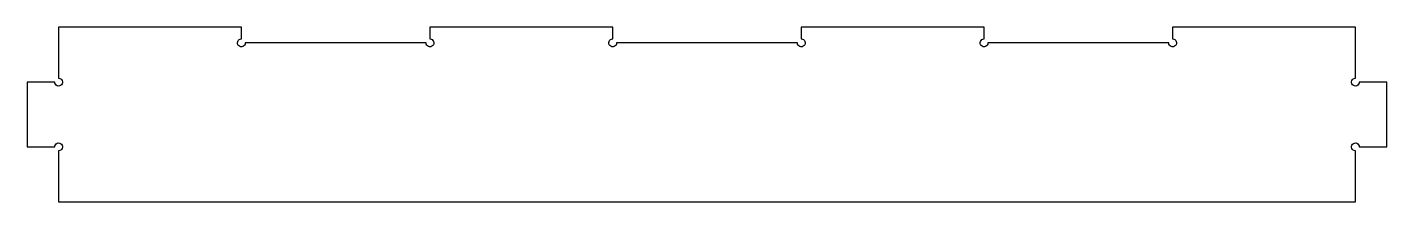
# Model space of a CAD drawing. Header units: millimetres. Extents: x -173 to 173, y -22 to 22.
import ezdxf

# ---------------------------------------------------------------- set-up
doc = ezdxf.new("R2010")
doc.units = ezdxf.units.MM

msp = doc.modelspace()

# ---------------------------------------------------------------- linework, layer by layer
msp.add_lwpolyline([(165, 9.25), (165, 22.25), (118.5, 22.25), (118.5, 19.25, -2.414214), (117.5, 18.25), (71.5, 18.25, -2.414214), (70.5, 19.25), (70.5, 22.25), (24, 22.25), (24, 19.25, -2.414214), (23, 18.25), (-23, 18.25, -2.414214), (-24, 19.25), (-24, 22.25), (-70.5, 22.25), (-70.5, 19.25, -2.414214), (-71.5, 18.25), (-117.5, 18.25, -2.414214), (-118.5, 19.25), (-118.5, 22.25), (-165, 22.25), (-165, 9.25, -2.414214), (-166, 8.25), (-173, 8.25), (-173, -8.25), (-166, -8.25, -2.414214), (-165, -9.25), (-165, -22.25), (165, -22.25), (165, -9.25, -2.414214), (166, -8.25), (173, -8.25), (173, 8.25), (166, 8.25, -2.414214)], format="xyb", close=True)

doc.saveas('drawing.dxf')
